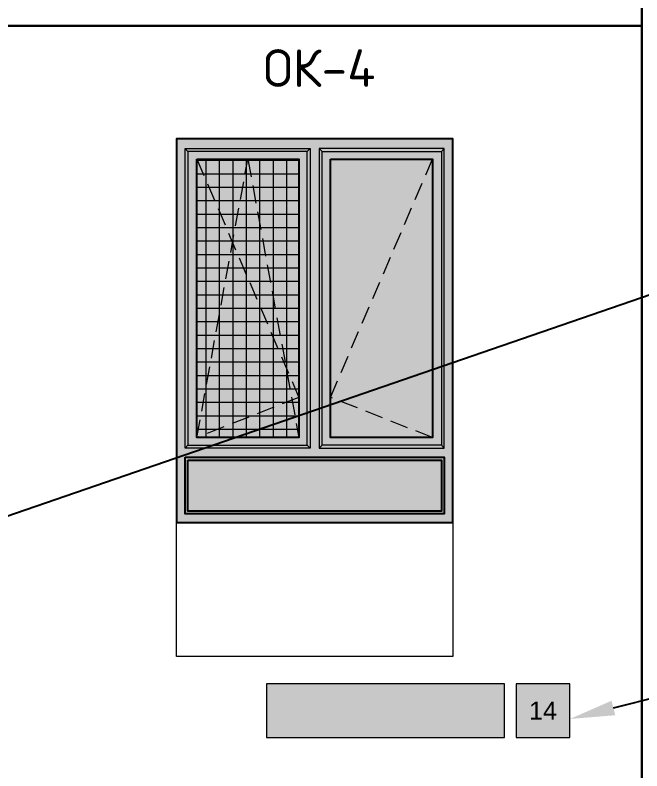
# Model space of a CAD drawing. Header units: millimetres. Extents: x -136099598 to 9192475, y 0 to 555997.
# Drawn here: x -284752 to -281257, y 291967 to 296184 of the extents above; entities that cross this region are included whole.
import ezdxf
from ezdxf import colors
from ezdxf.entities.mleader import LeaderData, LeaderLine
from ezdxf.math import Vec2, Vec3

# ---------------------------------------------------------------- set-up
doc = ezdxf.new("R2010")
doc.units = ezdxf.units.MM
doc.header["$MEASUREMENT"] = 0
doc.linetypes.add('ADSK_Штриховая_ш2 п1', pattern=[3, 2, -1])
doc.layers.get('0').update_dxf_attribs({"color": 250, "lineweight": 9})
doc.layers.add('!_Окно_00_Штрих_Стекло', color=7, linetype='Continuous', lineweight=0, true_color=0x737373)
doc.layers.add('RAL 7016', color=7, linetype='Continuous', lineweight=0, true_color=0x383e42)
for name, color, linetype, lineweight in [('_NEW HATCH', 5, 'Continuous', 0), ('_NEW LINES', 5, 'Continuous', 9), ('_TEXT', 189, 'Continuous', 30), ('АР-Выноски', 5, 'Continuous', 5), ('АР_Карниз основная часть 4 этажа', 103, 'Continuous', 30), ('АР_Отметки', 250, 'Continuous', 15), ('Подвал', 250, 'ADSK_Штриховая_ш2 п1', 30), ('РАЗМЕРЫ ВНУТРЕННИЕ', 137, 'Continuous', 5), ('СТЕНЫ кирпич ЛИДЕР', 250, 'Continuous', 15)]:
    doc.layers.add(name, color=color, linetype=linetype, lineweight=lineweight)
for name, color, linetype in [('PDF _0', 7, 'Continuous'), ('PDF _PDF _0', 7, 'Continuous'), ('PDF _Текст', 7, 'Continuous')]:
    doc.layers.add(name, color=color, linetype=linetype)
doc.styles.add('GOST-2.304_Type-B', font='GOST_Common.ttf')
doc.styles.add('ICOCPEUR', font='isocpeur.ttf')
doc.styles.add('ISOCPEUR', font='isocpeur.ttf', dxfattribs={"width": 0.7})
doc.styles.add('PDF ISOCPEUR', font='isocpeur.ttf')

# ---------------------------------------------------------------- blocks, each defined once
blk = doc.blocks.new('A$Cbb492947')
at = {"layer": '!_Окно_00_Штрих_Стекло'}
h = blk.add_hatch(color=256, dxfattribs=at)
h.dxf.hatch_style = 1
h.set_gradient(color1=(70, 92, 124), color2=(219, 225, 235), name='CURVED')
h.paths.add_polyline_path([(113, 2026.9), (682.1, 2026.9), (682.1, 473.5), (113, 473.5)])
h.paths.add_polyline_path([(1427.2, 2026.9), (858.1, 2026.9), (858.1, 473.5), (1427.2, 473.5)])
h.paths.add_polyline_path([(63, 347.5), (1477.2, 347.5), (1477.2, 63), (63, 63)])
at = {"layer": 'PDF _PDF _0', "lineweight": 0, "true_color": 0x636466}
h = blk.add_hatch(dxfattribs=at)
h.set_pattern_fill('ANSI37', color=251, scale=600, angle=135)
h.set_pattern_definition([(180, (263, 473.496), (-7e-15, -75), []), (270, (263, 473.496), (75, -1e-14), [])])
h.paths.add_polyline_path([(682.1, 473.5), (682.1, 2026.9), (113, 2026.4), (113, 474)])
at = {"layer": 'RAL 7016'}
h = blk.add_hatch(color=256, dxfattribs=at)
h.dxf.hatch_style = 1
h.paths.add_polyline_path([(0, 0), (1540.2, 0), (1540.2, 2139.9), (0, 2139.9)])
h.paths.add_polyline_path([(63, 347.5), (1477.2, 347.5), (1477.2, 63), (63, 63)], flags=16)
h.paths.add_polyline_path([(858.1, 2026.9), (1427.2, 2026.9), (1427.2, 473.5), (858.1, 473.5)], flags=16)
h.paths.add_polyline_path([(113, 2026.9), (682.1, 2026.9), (682.1, 473.5), (113, 473.5)], flags=16)
at = {"layer": 'PDF _0', "linetype": 'ADSK_Штриховая_ш2 п1', "lineweight": 0, "ltscale": 50}
for p, q in [((113, 2026.9), (682.1, 697.5)), ((113, 473.5), (397.5, 2026.9)), ((397.5, 2026.9), (682.1, 473.5)), ((858.1, 697.5), (1427.2, 2026.9)), ((682.1, 697.5), (113, 473.5)), ((1427.2, 473.5), (858.1, 697.5))]:
    blk.add_line(p, q, dxfattribs=at)
at = {"layer": 'PDF _Текст'}
for points in [[(0, 0), (1540.2, 0), (1540.2, 2139.9), (0, 2139.9)], [(113, 2026.9), (682.1, 2026.9), (682.1, 473.5), (113, 473.5)], [(858.1, 2026.9), (1427.2, 2026.9), (1427.2, 473.5), (858.1, 473.5)], [(47, 363.5), (1493.2, 363.5), (1493.2, 47), (47, 47)], [(63, 347.5), (1477.2, 347.5), (1477.2, 63), (63, 63)]]:
    blk.add_lwpolyline(points, close=True, dxfattribs=at)
at = {"layer": 'РАЗМЕРЫ ВНУТРЕННИЕ'}
for p, q in [((47, 2085.9), (63, 2069.9)), ((728.6, 2069.9), (744.6, 2085.9)), ((811.6, 2069.9), (795.6, 2085.9)), ((1493.2, 2085.9), (1477.2, 2069.9)), ((63, 430.5), (47, 414.5)), ((728.6, 430.5), (744.6, 414.5)), ((811.6, 430.5), (795.6, 414.5)), ((1477.2, 430.5), (1493.2, 414.5))]:
    blk.add_line(p, q, dxfattribs=at)
at = {"layer": 'РАЗМЕРЫ ВНУТРЕННИЕ', "color": 7}
for points in [[(744.6, 414.5), (47, 414.5), (47, 2085.9), (744.6, 2085.9)], [(795.6, 414.5), (1493.2, 414.5), (1493.2, 2085.9), (795.6, 2085.9)]]:
    blk.add_lwpolyline(points, close=True, dxfattribs=at)
at = {"layer": 'РАЗМЕРЫ ВНУТРЕННИЕ'}
for points in [[(63, 430.5), (728.6, 430.5), (728.6, 2069.9), (63, 2069.9)], [(1477.2, 430.5), (811.6, 430.5), (811.6, 2069.9), (1477.2, 2069.9)]]:
    blk.add_lwpolyline(points, close=True, dxfattribs=at)
at = {"layer": 'PDF _Текст', "lineweight": 0, "insert": (483.4, 2429), "char_height": 209.99, "attachment_point": 7, "style": 'PDF ISOCPEUR'}
blk.add_mtext('ОК-4', dxfattribs=at)
blk = doc.blocks.new('_DotSmall')
at = {"color": 0, "linetype": 'ByBlock', "const_width": 0.5}
blk.add_lwpolyline([(-0.0625, 0, 1), (0.0625, 0, 1)], format="xyb", close=True, dxfattribs=at)

msp = doc.modelspace()

# ---------------------------------------------------------------- hatches: boundary and pattern name
at = {"layer": '_NEW HATCH', "true_color": 0xffffff}
h = msp.add_hatch(color=7, dxfattribs=at)
h.dxf.hatch_style = 1
h.paths.add_polyline_path([(-283350.8, 292153.6), (-282023.3, 292153.6), (-282023.3, 292453.6), (-283350.8, 292453.6)])
at = {"layer": '_NEW HATCH', "true_color": 0x0000ff}
h = msp.add_hatch(color=5, dxfattribs=at)
h.dxf.hatch_style = 1
h.paths.add_polyline_path([(-281958.4, 292153.6), (-281658.4, 292153.6), (-281658.4, 292453.6), (-281958.4, 292453.6)])

# ---------------------------------------------------------------- linework, layer by layer
at = {"layer": '_NEW LINES', "color": 18, "true_color": 0x000000}
msp.add_lwpolyline([(-283350.8, 292153.6), (-282023.3, 292153.6), (-282023.3, 292453.6), (-283350.8, 292453.6)], close=True, dxfattribs=at)
at = {"layer": '_NEW LINES'}
msp.add_lwpolyline([(-281958.4, 292153.6), (-281658.4, 292153.6), (-281658.4, 292453.6), (-281958.4, 292453.6)], close=True, dxfattribs=at)
at = {"layer": 'АР-Выноски'}
for points in [[(-287545.2, 292443.1), (-279297.2, 295284.3)], [(-287545.2, 292443.1), (-279297.2, 295284.3)], [(-281416, 292318.2), (-278895.3, 292954.6)], [(-281416, 292318.2), (-278895.3, 292954.6)]]:
    msp.add_lwpolyline(points, dxfattribs=at)
msp.add_solid([(-281405.8, 292277.8), (-281658.4, 292257), (-281426.2, 292358.6)], dxfattribs=at)
msp.add_solid([(-281405.8, 292277.8), (-281658.4, 292257), (-281426.2, 292358.6)], dxfattribs=at)
at = {"layer": 'АР_Карниз основная часть 4 этажа', "ltscale": 150}
msp.add_lwpolyline([(-310755.7, 296123.6), (-281257, 296123.6)], dxfattribs=at)
at = {"layer": 'СТЕНЫ кирпич ЛИДЕР', "lineweight": 30, "ltscale": 100}
msp.add_line((-281257, 287444.8), (-281257, 308453.6), dxfattribs=at)
at = {"layer": 'СТЕНЫ кирпич ЛИДЕР', "ltscale": 100}
msp.add_lwpolyline([(-283852, 293353.6), (-282311.8, 293353.6), (-282311.8, 292605.1), (-283852, 292605.1)], close=True, dxfattribs=at)

# ---------------------------------------------------------------- block references
at = {"layer": 'Подвал', "ltscale": 150}
msp.add_blockref('A$Cbb492947', (-283852, 293353.6), dxfattribs=at)

# ---------------------------------------------------------------- texts
at = {"layer": '_TEXT', "color": 254, "insert": (-281808.4, 292303.6), "char_height": 100, "width": 300, "attachment_point": 5, "style": 'GOST-2.304_Type-B'}
msp.add_mtext('{\\fArial|b0|i0|c204|p34;14}', dxfattribs=at)

# ---------------------------------------------------------------- leaders
at = {"layer": 'АР-Выноски'}
ml = msp.add_multileader_mtext('Standard', dxfattribs=at)
ml.set_content('\\A1;{\\W0.8;Установка трехгнездного флагодержателя}', color=256, style='ICOCPEUR')
ml.set_leader_properties()
ml.build(insert=Vec2(0, 0))
ml.multileader.update_dxf_attribs({"text_left_attachment_type": 6, "text_right_attachment_type": 6, "dogleg_length": 100, "arrow_head_size": 250})
ctx = ml.context
ctx.base_point, ctx.char_height, ctx.arrow_head_size, ctx.landing_gap_size, ctx.plane_origin = Vec3(-279197.2, 295284.3), 250, 250, 25, Vec3(-299473.2, 301175.1)
ctx.left_attachment, ctx.right_attachment = 6, 6
notes = []
notes.append((ctx, [(1, (1, 1, 0), (-279297.2, 295284.3), (1, 0), 100, [(0, [(-287781.6, 292361.7)], 0, [])])]))
ctx.mtext.insert, ctx.mtext.width, ctx.mtext.defined_height, ctx.mtext.flow_direction = Vec3(-279172.2, 295609.3), 3339.578, 7506, 5
ml = msp.add_multileader_mtext('Standard', dxfattribs=at)
ml.set_content('{\\C256;Адресный указатель}', color=256, style='ISOCPEUR')
ml.set_leader_properties()
ml.build(insert=Vec2(0, 0))
ml.multileader.update_dxf_attribs({"text_left_attachment_type": 6, "text_right_attachment_type": 6, "dogleg_length": 100, "arrow_head_size": 250})
ctx = ml.context
ctx.base_point, ctx.char_height, ctx.arrow_head_size, ctx.landing_gap_size, ctx.plane_origin = Vec3(-278795.3, 292954.6), 250, 250, 25, Vec3(-279958.3, 285128.4)
ctx.left_attachment, ctx.right_attachment = 6, 6
notes.append((ctx, [(1, (1, 1, 0), (-278895.3, 292954.6), (1, 0), 100, [(0, [(-281658.4, 292257)], 0, [])])]))
ctx.mtext.insert, ctx.mtext.width, ctx.mtext.flow_direction = Vec3(-278770.3, 293279.6), 4039.486, 5
at = {"layer": 'АР_Отметки'}
ml = msp.add_multileader_mtext('Standard', dxfattribs=at)
ml.set_content('Л.4', color=256, style='ISOCPEUR')
ml.set_leader_properties(color=256, linetype='Continuous', lineweight=-1)
ml.set_arrow_properties(name='DOTSMALL')
ml.build(insert=Vec2(0, 0))
ml.multileader.update_dxf_attribs({"has_text_frame": 1, "text_left_attachment_type": 4, "text_right_attachment_type": 4, "dogleg_length": 100, "arrow_head_size": 180})
ctx = ml.context
ctx.base_point, ctx.char_height, ctx.arrow_head_size, ctx.landing_gap_size, ctx.plane_origin = Vec3(-311135.8, 538598.3), 250, 180, 50, Vec3(-283015.4, 526440.7)
ctx.left_attachment, ctx.right_attachment = 4, 4
notes.append((ctx, [(0, (0, 0, 0), (0, 0), (1, 0), 1, [])]))
ctx.mtext.insert, ctx.mtext.width, ctx.mtext.line_spacing_style, ctx.mtext.flow_direction = Vec3(-311085.8, 538931.7), 852.697, 2, 5
ml = msp.add_multileader_mtext('Standard', dxfattribs=at)
ml.set_content('+19,400', color=256, style='ISOCPEUR')
ml.set_leader_properties(color=256, linetype='Continuous', lineweight=-1)
ml.set_arrow_properties(name='DOTSMALL')
ml.build(insert=Vec2(0, 0))
ml.multileader.update_dxf_attribs({"has_text_frame": 1, "text_left_attachment_type": 4, "text_right_attachment_type": 4, "dogleg_length": 100, "arrow_head_size": 180})
ctx = ml.context
ctx.base_point, ctx.char_height, ctx.arrow_head_size, ctx.landing_gap_size, ctx.plane_origin = Vec3(-322660.1, 485151.1), 250, 180, 50, Vec3(-322657.2, 482963.8)
ctx.left_attachment, ctx.right_attachment = 4, 4
notes.append((ctx, [(0, (0, 0, 0), (0, 0), (1, 0), 1, [])]))
ctx.mtext.insert, ctx.mtext.width, ctx.mtext.defined_height, ctx.mtext.line_spacing_style, ctx.mtext.flow_direction = Vec3(-322610.1, 485484.5), 696.035, 776.5, 2, 5
for ctx, leaders in notes:
    for number, flags, end, landing, length, lines in leaders:
        leader = LeaderData()
        leader.index, (leader.has_last_leader_line, leader.has_dogleg_vector, leader.attachment_direction) = number, flags
        leader.last_leader_point, leader.dogleg_vector, leader.dogleg_length = Vec3(end), Vec3(landing), length
        for number, points, colour, breaks in lines:
            line = LeaderLine()
            line.index, line.vertices, line.color, line.breaks = number, Vec3.list(points), colors.encode_raw_color(colour), breaks
            leader.lines.append(line)
        ctx.leaders.append(leader)

doc.saveas('drawing.dxf')
